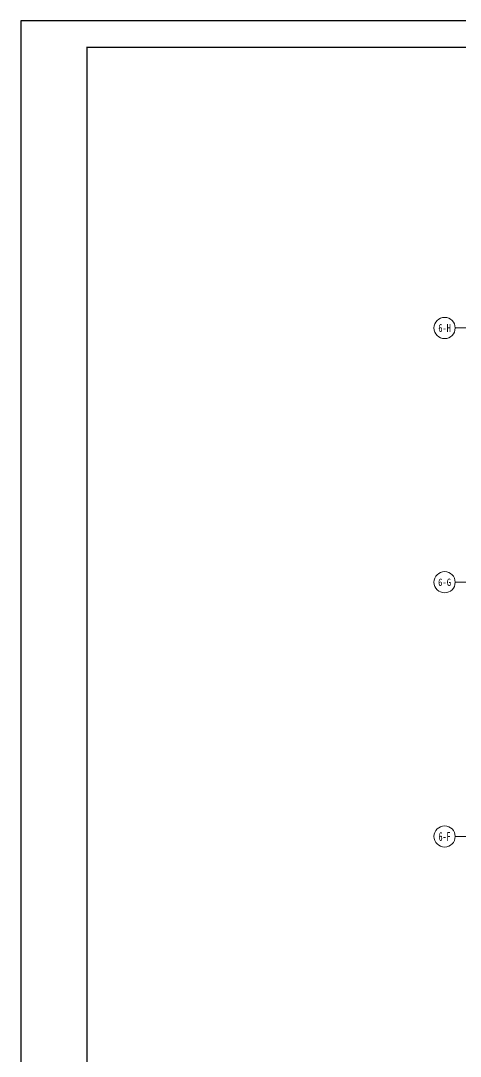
# Model space of a CAD drawing. Header units: millimetres. Extents: x -202076 to 1082610, y -439651 to 179350.
# Drawn here: x 332550 to 349145, y -331181 to -292078 of the extents above; entities that cross this region are included whole.
import ezdxf
from ezdxf.enums import TextEntityAlignment as Align

# ---------------------------------------------------------------- set-up
doc = ezdxf.new("R2010")
doc.units = ezdxf.units.MM
doc.header["$LTSCALE"] = 1000
doc.layers.add('02-TEXT_轴号', color=7, linetype='Continuous')
doc.layers.add('AXIS_TEXT', color=7, linetype='Continuous')
doc.layers.add('DIM', color=3, linetype='Continuous', lineweight=0)
doc.styles.add('_TCH_AXIS', font='STXIHEI.TTF', dxfattribs={"width": 0.75})
doc.styles.add('COMPLEX', font='COMPLEX')

# ---------------------------------------------------------------- blocks, each defined once
blk = doc.blocks.new('_AXISO')
blk.add_circle((0, 0), 0.5)
at = {"layer": 'AXIS_TEXT', "style": 'COMPLEX', "width": 1.041667}
blk.add_attdef('A', text='', height=0.56, dxfattribs=at).set_placement((-0.25, -0.28), (0.25, -0.28), align=Align.FIT)
blk = doc.blocks.new('图框-A1')
for points, const_width in [([(0, 0), (841, 0), (841, 594), (0, 594)], 0.05), ([(766, 584), (25, 584), (25, 10), (766, 10)], 0.5)]:
    blk.add_lwpolyline(points, close=True, dxfattribs=dict(const_width=const_width))
at = {"const_width": 0.05}
blk.add_lwpolyline([(0, 297), (2, 297)], dxfattribs=at)

msp = doc.modelspace()

# ---------------------------------------------------------------- linework, layer by layer
msp.add_lwpolyline([(416652.8, -351481), (416652.8, -292081), (332552.8, -292081), (332552.8, -351481)], close=True)
at = {"layer": 'DIM'}
for p, q in [((352952.8, -303681), (348952.8, -303681)), ((352952.8, -313281), (348952.8, -313281)), ((352952.8, -322881), (348952.8, -322881))]:
    msp.add_line(p, q, dxfattribs=at)

# ---------------------------------------------------------------- block references
at = {"xscale": 100, "yscale": 100, "zscale": 100}
msp.add_blockref('图框-A1', (332552.8, -351481), dxfattribs=at)
at = {"layer": 'DIM'}
ref = msp.add_blockref('_AXISO', (348552.8, -303681), dxfattribs=dict(at, xscale=800, yscale=800, zscale=800))
ref.add_attrib('A', '6-H', dxfattribs={"layer": '02-TEXT_轴号', "height": 302.12, "style": '_TCH_AXIS', "width": 0.743037}).set_placement((348317, -303832.1), (348788.5, -303832.1), align=Align.FIT)
ref = msp.add_blockref('_AXISO', (348552.8, -313281), dxfattribs=dict(at, xscale=800, yscale=800, zscale=800))
ref.add_attrib('A', '6-G', dxfattribs={"layer": '02-TEXT_轴号', "height": 277.76, "style": '_TCH_AXIS', "width": 0.743037}).set_placement((348309.6, -313419.9), (348795.9, -313419.9), align=Align.FIT)
ref = msp.add_blockref('_AXISO', (348552.8, -322881), dxfattribs=dict(at, xscale=800, yscale=800, zscale=800))
ref.add_attrib('A', '6-F', dxfattribs={"layer": '02-TEXT_轴号', "height": 331.15, "style": '_TCH_AXIS', "width": 0.743037}).set_placement((348327, -323046.6), (348778.6, -323046.6), align=Align.FIT)

doc.saveas('drawing.dxf')
